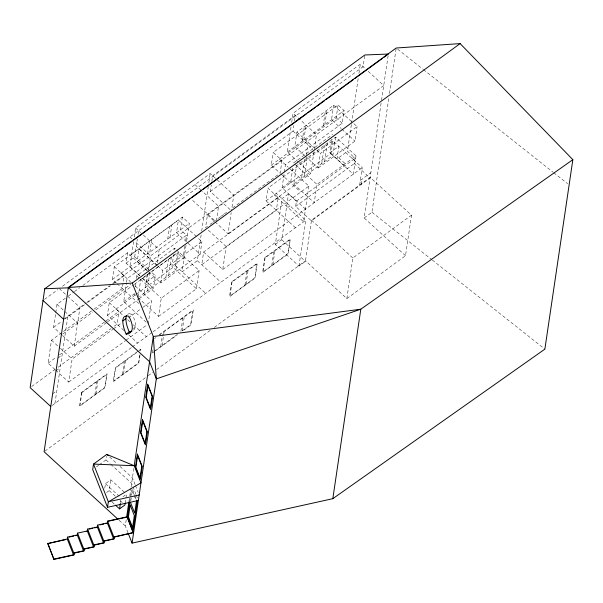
<?xml version="1.0" encoding="UTF-8"?>
<svg xmlns="http://www.w3.org/2000/svg" width="603" height="603" viewBox="0 0 603 603"><rect width="100%" height="100%" fill="white"/><g stroke="black" fill="none" stroke-linecap="round" stroke-linejoin="round"><path stroke-width="0.45" stroke-dasharray="3.02 2.26" d="M54.971 369.488L48.097 363.21L51.489 340.205L60.534 333.602M61.845 334.869L53.599 327.331L55.634 313.53M55.77 312.61L56.999 304.327L65.343 298.229M54.956 403.437L67.83 316.266M55.657 370.114L68.719 382.053L72.111 359.049L112.799 329.336M62.539 335.494L74.222 346.175L79.943 307.417L66.88 295.485M94.882 394.679L96.804 381.691M116.387 283.056L112.437 279.445L114.314 266.737L182.332 217.05L189.267 223.389L186.576 241.622M123.917 330.467L107.379 315.354L109.256 302.646L133.444 284.978M96.013 393.857L97.927 380.87M109.256 302.646L118.919 311.472L117.042 324.18L114.02 326.389M114.314 266.737L124.195 275.767L122.319 288.475L92.93 309.934M139.806 275.737L126.057 263.172L127.595 252.763L148.21 271.614M146.145 322.145L123.698 301.636L126.419 283.237M126.555 282.317L127.097 278.631L186.478 235.26L185.528 241.705M133.617 241.539L129.894 266.76L139.595 275.631M134.281 237.032L135.615 228.009L210.206 173.528L233.776 195.063L231.446 210.816M126.057 263.172L134.695 256.863L137.326 239.037M138.012 234.409L138.562 230.7M99.344 464.74L105.985 459.893L106.527 456.222M104.786 488.204L105.45 483.696L110.794 479.792L125.145 492.907M123.698 301.636L134.092 294.045L134.363 292.221M135.17 286.757L135.841 282.204M136.376 278.563L136.783 275.835L174.644 248.172L175.97 249.386M122.439 374.553L124.361 361.559M123.57 373.724L125.492 360.73M106.527 492.568L109.196 490.616L110.794 479.792M138.2 296.766L140.755 279.46L178.616 251.805L175.925 270.016L139.466 296.653M147.584 253.84L149.438 241.253M149.838 252.19L151.7 239.602M144.366 293.073L147.049 274.862M142.549 278.254L146.672 282.023L147.954 273.347M148.353 270.687L150.539 255.853L134.733 241.411M147.117 291.061L149.8 272.85M139.572 355.416L138.479 362.84L113.733 380.915L115.655 367.92L137.416 352.024M140.039 354.662L138.803 363.021L113.266 381.676L115.324 367.732L140.861 349.084L140.589 350.938M120.502 502.57L120.773 500.761M148.187 324.007L151.579 301.01L135.26 286.093M139.12 298.771L153.456 288.302L155.318 275.707L150.501 271.312M125.183 503.173L126.517 494.151L121.836 497.565M157.112 265.282L139.089 248.813L137.228 261.401L160.797 282.935L162.659 270.348L201.952 241.645L197.098 237.213M128.024 532.826L125.326 525.967L126.426 518.55M129.027 500.935L130.941 487.955M131.077 487.028L133.813 468.516M167.717 239.135L169.579 226.54M129.766 501.666L130.308 497.988M130.444 497.06L131.529 489.696M152.446 352.582L152.853 349.793M130.813 500.784L131.484 496.239M131.62 495.327L132.291 490.789L133.889 494.844M169.978 237.484L171.832 224.896M138.064 297.671L158.574 316.417L161.265 298.206L199.133 270.551L176.634 249.989M165.893 277.35L168.576 259.139M168.644 275.337L171.335 257.127M196.405 236.58L178.382 220.11L176.521 232.705L200.09 254.24L160.797 282.935M158.574 316.417L196.442 288.762L171.953 266.39L173.702 254.549M174.38 249.996L174.644 248.172M160.7 346.552L162.478 334.469M162.079 345.542L163.458 336.248M163.594 335.321L164.144 331.605M182.332 217.05L180.455 229.758L187.397 236.097M136.316 294.219L175.405 265.674L177.282 252.966L183.998 259.102M184.85 246.303L183.078 258.265L171.953 266.39M186.033 245.3L182.121 271.81L197.332 260.7L201.168 234.733M182.867 317.924L180.81 331.861L190.616 324.7L192.674 310.764L159.75 334.808M182.189 330.851L184.247 316.914M201.711 231.024L208.284 186.508M208.834 182.799L210.206 173.528M200.09 254.24L201.952 241.645M230.082 209.573L210.319 191.513L211.276 185.023M211.826 181.315L212.648 175.752L295.349 115.346L294.528 120.909M196.442 288.762L199.133 270.551M284.382 172.081L285.468 164.717L342.225 123.261L344.102 110.553L338.057 105.028L273.174 152.423L282.008 160.496L207.424 214.97L205.548 227.685L209.316 224.934M278.209 197.55L203.626 252.024L201.749 264.732L276.332 210.259L278.209 197.55L267.898 188.128L332.788 140.74L362.245 167.657L359.592 185.618M216.371 221L218.557 206.173L201.379 190.473M203.626 252.024L222.778 269.526L226.17 246.529L308.879 186.116L288.912 167.868M214.992 221.881L228.047 233.821L231.175 212.655M244.886 285.113L246.944 271.177M246.009 284.292L248.067 270.355M295.485 227.761L266.021 200.837L267.898 188.128M282.008 160.496L280.131 173.204L271.297 165.132L273.174 152.423M305.487 209.12L282.068 187.721L284.239 173.001M298.364 162.079L287.345 152.009L291.159 126.17M291.701 122.484L293.066 113.258L360.308 64.144L365.162 68.584M271.749 265.463L273.807 251.534M214.314 327.399L305.502 260.798L346.846 298.575L405.51 255.732L411.502 215.158L370.159 177.372L311.495 220.223L305.412 261.385L298.982 266.089L275.307 244.449L282.076 198.628L288.505 193.925L296.427 201.161L295.651 206.414L311.404 220.811L370.069 177.968L354.315 163.564L355.092 158.318L347.434 151.315L351.406 124.422M272.88 264.642L274.938 250.705M210.319 191.513L293.028 131.1L293.849 125.537M351.587 121.58L333.685 105.216L296.932 132.057L294.792 146.567L304.432 155.378M275.307 244.449L281.737 239.753L288.505 193.925M282.068 187.721L290.812 181.337L292.839 167.574M302.193 141.162L304.334 126.653M303.822 139.979L305.962 125.462M301.598 178.352L304.311 160.006M306.166 155.416L308.352 140.589M304.432 176.287L307.138 157.933M308.879 186.116L303.611 221.829L274.146 194.905M228.047 233.821L310.756 173.408L314.02 151.33M314.291 149.484L316.477 134.65L293.066 113.258M298.982 266.089L305.751 220.261L276.287 193.344M323.148 125.861L325.288 111.344M305.118 156.011L318.203 167.966L320.351 153.456L357.097 126.615L352.28 122.213M324.776 124.67L326.916 110.161M335.585 137.16L332.871 155.514L293.789 184.058L296.503 165.712L335.585 137.16L356.019 155.838L316.937 184.382L314.223 202.736L290.812 181.337M321.738 163.647L324.452 145.293M324.572 161.581L327.278 143.228M333.685 105.216L331.537 119.726L341.185 128.537M356.019 155.838L353.305 174.184L329.894 152.793L331.921 139.029M266.021 200.837L330.911 153.448L332.788 140.74M271.297 165.132L336.18 117.736L338.057 105.028M351.541 123.494L358.25 78.051M358.936 73.415L360.308 64.144M364.694 55.883L363.096 66.699L61.596 286.907M318.203 167.966L354.956 141.125L357.097 126.615M361.333 184.352L362.109 179.099M346.846 298.575L352.838 258.009L411.502 215.158M405.51 255.732L364.167 217.947L381.39 101.296M381.533 100.369L388.098 55.898M364.167 217.947L371.945 212.271L388.935 97.204M389.485 93.488L396.201 48.021M44.501 299.397L57.843 289.659M68.38 296.013L73.694 292.131M74.455 291.573L79.769 287.699M82.807 285.475L127.595 252.763M131.748 254.172L178.382 220.11M112.437 279.445L189.267 223.389M287.345 152.009L344.102 110.553M63.647 319.326L86.018 302.985M86.779 302.427L109.55 285.792M112.588 283.576L383.719 85.543L367.913 71.094M53.599 327.331L61.951 321.233M64.988 319.01L84.722 304.598M87.759 302.382L110.53 285.747M113.568 283.531L124.195 275.767M293.518 162.983L332.6 134.439M63.549 331.401L92.176 310.492M210.07 224.384L212.331 222.733M213.085 222.183L217.608 218.881M218.361 218.331L220.615 216.681M221.369 216.13L223.63 214.48M224.384 213.929L226.645 212.279M232.675 207.869L279.377 173.754M62.712 334.062L92.802 312.083M95.839 309.867L130.753 284.36M134.198 284.428L177.282 252.966M146.672 282.023L155.318 275.707M107.379 315.354L135.569 294.769M329.894 152.793L338.833 146.258L336.956 158.973L347.434 151.315M48.097 363.21L56.38 357.149M59.395 354.948L105.359 321.384M106.113 320.834L118.919 311.472M57.918 358.076L62.109 355.024M74.222 346.175L106.671 322.469M107.424 321.919L138.366 299.322M31.658 386.546L55.084 369.443M58.107 367.235L110.997 328.597M130.655 314.894L131.899 313.99A18.949 8.457 53.9 0 1 135.223 327.241A27.859 12.429 53.9 0 1 133.346 330.338M56.041 370.785L60.232 367.732M113.552 328.786L121.844 322.726M128.627 317.773L140.68 308.97M142.941 307.319L151.579 301.01M287.85 207.424L289.99 205.864M296.427 201.161L355.092 158.318M295.651 206.414L354.315 163.564M133.361 328.597L135.223 327.241M52.649 393.789L56.833 390.729M68.719 382.053L125.477 340.589M126.238 340.039L146.672 325.115M222.778 269.526L362.245 167.657M52.167 405.48L131.597 347.464M132.358 346.906L152.318 332.328M153.072 331.778L305.751 220.261M360.368 180.365L370.845 172.714M159.267 334.71L193.359 309.806L191.151 324.761L182.061 331.401M154.504 338.645L156.004 337.544M138.162 351.481L140.393 349.846M153.946 351.481L177.063 334.597M152.514 352.981L154.783 351.323M155.544 350.765L177.516 334.718M44.848 451.172L147.441 376.242M148.202 375.692L152.763 372.36M156.561 369.586L210.515 330.18M96.397 466.895L98.613 465.282M397.671 49.182L422.688 68.991M423.427 69.571L552.936 172.081M553.675 172.662L567.657 183.727M371.945 212.271L431.552 259.448M432.283 260.029L544.871 349.145M336.18 117.736L342.225 123.261M341.871 129.17L354.956 141.125M338.69 157.7L346.348 164.702M330.911 153.448L344.615 165.968M296.932 132.057L314.148 147.795M316.907 150.313L320.351 153.456M293.028 131.1L312.791 149.16M299.05 162.712L310.756 173.408M294.709 164.076L316.937 184.382M279.423 159.2L288.219 167.235M280.825 173.837L300.754 192.048M311.495 220.223L352.838 258.009M281.737 239.753L305.412 261.385M194.995 184.639L200.686 189.839M192.666 200.392L214.849 220.66M207.424 214.97L214.299 221.256M208.299 230.195L226.17 246.529M197.332 260.7L220.902 282.234M135.615 228.009L140.62 232.585M143.371 235.095L159.177 249.544L156.855 265.297L136.233 246.454M175.405 265.674L205.691 293.344M129.916 237.009L131.982 238.894M157.805 265.915L162.659 270.348M134.695 256.863L149.815 270.687M142.368 278.164L153.456 288.302M136.783 275.835L161.265 298.206M121.075 273.129L130.497 281.744M134.092 294.045L135.419 295.251M117.05 283.659L139.504 304.176M116.025 309.045L123.592 315.964M127.723 319.733L130.474 322.251M133.233 324.768L146.31 336.715M128.733 334.861L137.665 343.032M59.32 288.573L66.194 294.852M56.999 304.327L77.621 323.17M51.489 340.205L59.742 347.743M60.428 348.376L72.111 359.049M109.573 456.923L116.5 463.255M119.967 466.421L132.441 477.817L135.132 484.676M105.985 459.893L110.145 463.692M110.839 464.325L131.627 483.32L132.637 485.897M105.45 483.696L119.123 496.186M109.196 490.616L115.346 496.239M120.133 500.611L122.183 502.48M112.052 502.013L114.789 504.515M119.077 520.261L125.326 525.967M135.471 485.536L138.17 492.395M132.977 486.749L136.007 494.468M136.346 495.327L137.356 497.897M132.494 489.598L134.552 494.837M134.891 495.711L136.61 500.075M134.205 495.658L135.803 499.721M127.519 314.419A16.432 7.334 53.9 0 1 131.899 313.99M81.563 392.395L79.506 406.332L105.05 387.676L107.108 373.739L81.563 392.395M81.895 392.576L79.973 405.57L104.718 387.495L106.641 374.508L81.895 392.576M231.71 281.85L229.502 296.797L255.039 278.149L257.247 263.194L231.71 281.85M232.034 282.068L229.977 296.005L254.722 277.93L256.78 263.993L232.034 282.068M264.777 257.677L262.569 272.624L288.106 253.969L290.314 239.022L264.777 257.677M265.101 257.896L263.044 271.825L287.789 253.757L289.847 239.821L265.101 257.896"/><path stroke-width="0.9" d="M383.81 57.375L388.37 54.044L364.83 54.979L44.75 288.762L30.15 387.654L50.773 406.497M47.743 543.589L67.272 538.969L67.551 537.122L77.29 534.967L77.568 533.12L87.307 530.957L87.578 529.117L97.324 526.954L97.596 525.115L107.342 522.952L107.613 521.105L127.105 516.794L133.323 532.607L114.6 537.054L114.329 538.894L104.583 541.057L104.311 542.904L94.565 545.059L94.294 546.906L84.548 549.062L84.277 550.908L74.531 553.064L74.259 554.911L53.961 559.403L47.743 543.589L65.395 539.677M53.961 559.403L47.788 543.28M54.006 559.094L73.491 554.783L73.77 552.936L67.551 537.122M73.77 552.936L83.508 550.78L83.779 548.934L77.568 533.12M83.779 548.934L93.525 546.778L93.797 544.931L87.578 529.117M138.366 500.467L107.53 507.296L108.344 501.794L93.518 464.091L106.799 454.391L134.22 465.727L140.966 482.875L108.344 501.794L139.18 494.965M93.797 544.931L103.543 542.775L103.814 540.929L97.596 525.115M103.814 540.929L113.56 538.773L113.831 536.926L107.613 521.105M115.467 505.141L119.567 508.887L120.366 503.467M125.183 503.173L124.911 504.982L119.567 508.887M126.698 516.696L128.884 501.862M127.105 516.794L133.278 532.916M129.766 501.666L127.587 516.402L133.082 530.369L137.296 501.817L136.61 500.075M136.444 501.349L134.703 513.161L130.549 502.601M572.85 159.674L360.805 309.211L156.328 378.872L149.582 361.717L68.343 287.48L396.201 48.021L460.127 43.597L572.85 159.674L544.871 349.145L332.826 498.673L132.072 543.115L156.328 378.872L153.305 336.497L132.276 283.063L68.343 287.48L44.094 451.73L117.691 518.987M332.826 498.673L360.805 309.211L153.305 336.497L134.22 465.727L93.518 464.091L92.704 469.594L107.53 507.296M85.023 275.609L68.297 287.827L44.75 288.762M86.538 274.501L113.914 254.511M115.429 253.396L123.035 247.848M124.557 246.733L132.155 241.185M133.678 240.069L151.926 226.743M153.448 225.635L161.046 220.08M162.569 218.972L189.937 198.982M191.46 197.867L201.342 190.654M202.864 189.538L218.829 177.877M220.351 176.769L239.353 162.885M240.876 161.777L277.372 135.117M278.887 134.009L306.264 114.02M307.779 112.904L315.384 107.357M316.907 106.241L324.504 100.693M326.027 99.578L344.275 86.252M345.798 85.144L353.396 79.588M354.918 78.48L382.287 58.491M132.276 283.063L460.127 43.597M131.929 331.273A27.859 12.429 53.9 0 1 129.253 331.869L126.155 334.137A28.846 12.867 53.9 0 1 122.824 320.886L125.929 318.618A16.432 7.334 53.9 0 1 126.638 315.437M108.382 521.233L126.17 517.299M100.136 524.844L103.678 524.06M105.45 523.668L107.221 523.276M89.236 529.05L92.779 528.258M94.55 527.866L96.322 527.474M86.304 531.477L88.076 531.085M69.202 537.054L73.626 536.075M75.405 535.683L77.176 535.291M113.831 536.926L133.323 532.607M43.024 300.482L63.647 319.326M106.799 454.391L108.186 455.657M128.364 533.685L132.072 543.115M107.342 522.952L113.56 538.773M97.324 526.954L103.543 542.775M87.307 530.957L93.525 546.778M77.29 534.967L83.508 550.78M67.272 538.969L73.491 554.783M126.155 334.137A27.859 12.429 53.9 0 0 132.117 329.509A18.949 8.457 53.9 0 0 128.793 316.258A16.432 7.334 53.9 0 0 122.824 320.886M129.253 331.869A28.846 12.867 53.9 0 1 125.929 318.618M137.378 454.097L135.449 467.167L140.288 479.468L142.218 466.398L137.378 454.097M142.481 419.545L140.552 432.615L145.391 444.908L147.32 431.838L142.481 419.545M147.705 384.201L145.775 397.271L150.607 409.573L152.536 396.503L147.705 384.201M130.18 505.058L128.439 516.877L132.592 527.437L134.333 515.618L130.18 505.058M137.627 455.597L135.886 467.408L140.039 477.968L141.78 466.157L137.627 455.597M142.73 421.037L140.989 432.856L145.142 443.416L146.883 431.605L142.73 421.037M147.954 385.701L146.205 397.513L150.358 408.073L152.107 396.261L147.954 385.701"/></g></svg>
